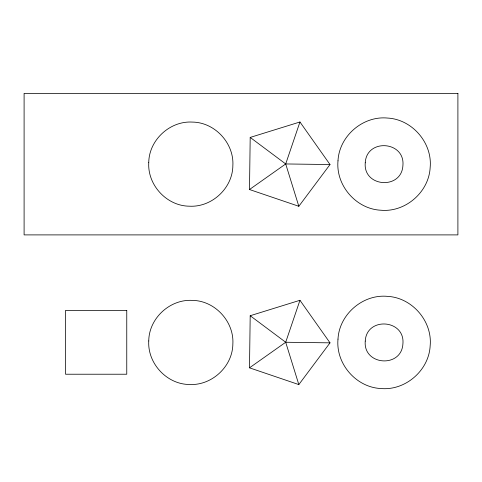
<?xml version="1.0" encoding="UTF-8"?>
<svg xmlns="http://www.w3.org/2000/svg" width="482" height="482" viewBox="0 0 482 482"><rect width="100%" height="100%" fill="white"/><g stroke="black" fill="none" stroke-linecap="round" stroke-linejoin="round"><path stroke-width="0.72" d="M249.495 189.522L250.194 137.424L299.955 121.988L330.013 164.543L298.828 206.284L249.495 189.522L285.699 163.952L330.013 164.543M249.495 367.826L250.194 315.728L299.955 300.292L330.013 342.847L298.828 384.588L249.495 367.826L285.699 342.256L299.955 300.292M298.828 206.284L285.699 163.952L299.955 121.988M250.194 315.728L285.699 342.256L330.013 342.847M250.194 137.424L285.699 163.952M285.699 342.256L298.828 384.588M148.757 162.663C147.426 185.082 166.796 206.025 189.336 206.188C211.755 207.513 232.698 188.149 232.86 165.603C234.186 143.184 214.821 122.241 192.276 122.085C169.857 120.753 148.914 140.123 148.757 162.663M148.757 340.967C147.426 363.386 166.796 384.329 189.336 384.491C211.755 385.817 232.698 366.453 232.86 343.907C234.186 321.494 214.821 300.545 192.276 300.388C169.857 299.057 148.914 318.427 148.757 340.967M337.996 160.819C335.659 185.407 356.096 209.019 380.768 210.218C405.356 212.562 428.968 192.119 430.167 167.447C432.511 142.859 412.068 119.247 387.395 118.048C362.807 115.704 339.195 136.147 337.996 160.819M337.996 339.123C335.659 363.711 356.096 387.323 380.768 388.522C405.356 390.866 428.968 370.423 430.167 345.751C432.511 321.163 412.068 297.551 387.395 296.352C362.807 294.014 339.195 314.451 337.996 339.123M365.248 162.777C363.006 187.281 401.633 190.059 402.916 165.489C405.163 140.985 366.531 138.207 365.248 162.777M365.248 341.081C363.006 365.591 401.633 368.368 402.916 343.793C405.163 319.289 366.531 316.511 365.248 341.081M457.9 93.369L24.1 93.369L24.1 234.897L457.9 234.897L457.9 93.369M126.76 310.39L65.546 310.39L65.546 374.225L126.76 374.225L126.76 310.39"/></g></svg>
